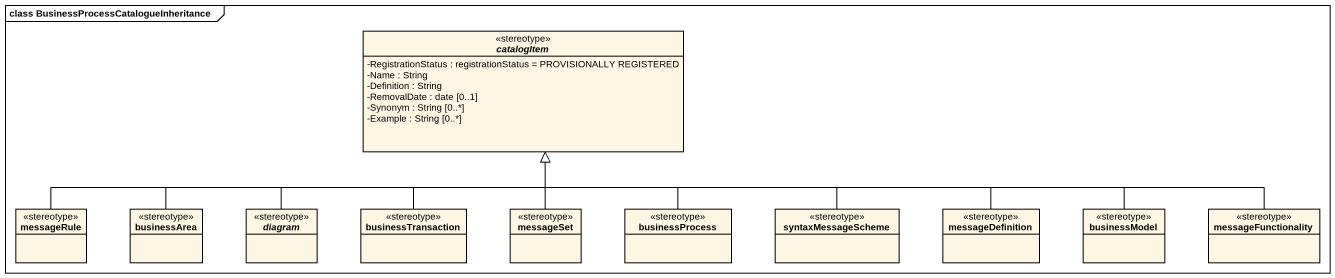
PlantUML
@startuml
mainframe class BusinessProcessCatalogueInheritance
hide circle
hide empty members
skinparam classAttributeIconSize 0
abstract class catalogItem <<stereotype>> {
  -RegistrationStatus : registrationStatus = PROVISIONALLY REGISTERED
  -Name : String
  -Definition : String
  -RemovalDate : date [0..1]
  -Synonym : String [0..*]
  -Example : String [0..*]
}
class messageRule <<stereotype>>
class businessArea <<stereotype>>
abstract class diagram <<stereotype>>
class businessTransaction <<stereotype>>
class messageSet <<stereotype>>
class businessProcess <<stereotype>>
class syntaxMessageScheme <<stereotype>>
class messageDefinition <<stereotype>>
class businessModel <<stereotype>>
class messageFunctionality <<stereotype>>
messageRule -right-|> catalogItem
businessArea -right-|> catalogItem
diagram -right-|> catalogItem
businessTransaction -up-|> catalogItem
messageSet -up-|> catalogItem
businessProcess -up-|> catalogItem
syntaxMessageScheme -left-|> catalogItem
messageDefinition -left-|> catalogItem
businessModel -left-|> catalogItem
messageFunctionality -left-|> catalogItem
@enduml
